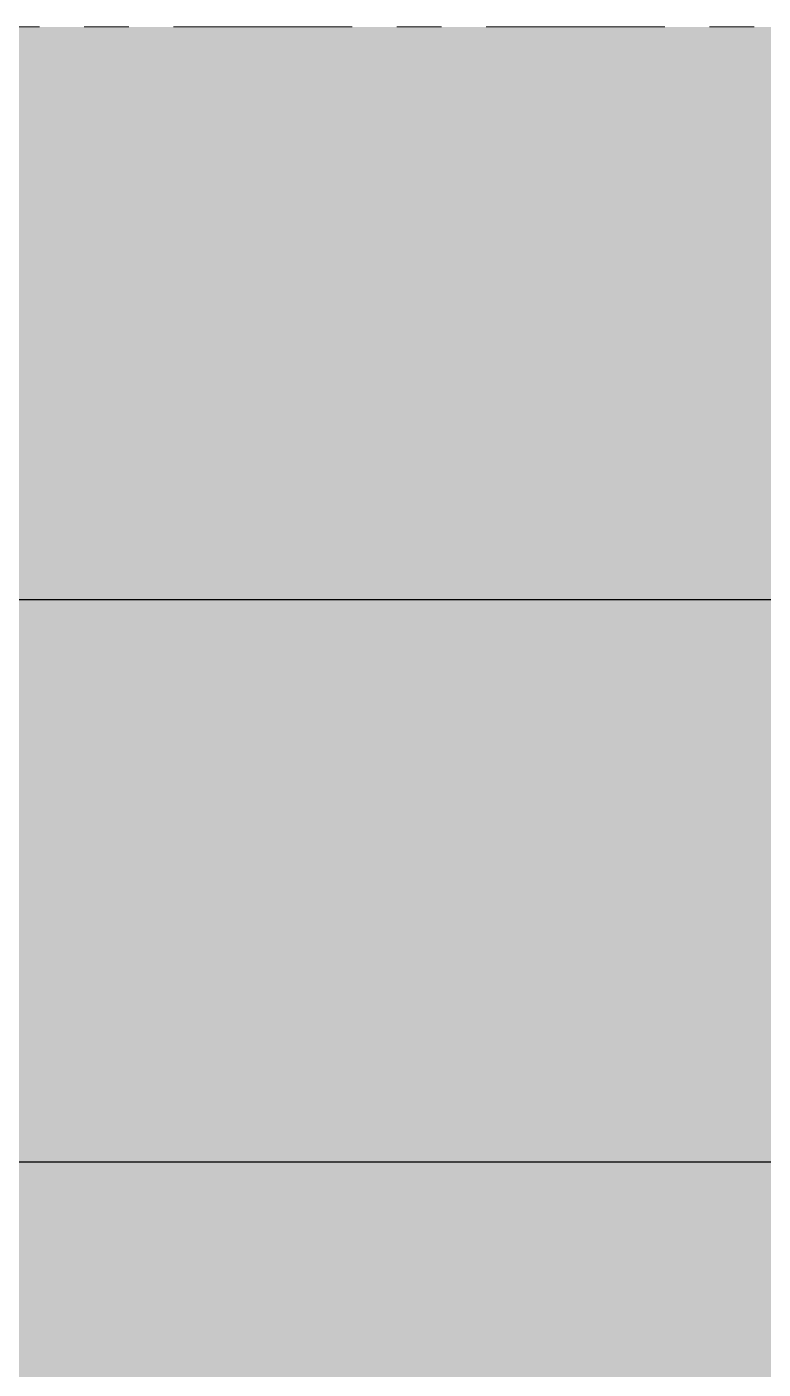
# Model space of a CAD drawing. Header units: inches. Extents: x 21035 to 27109, y -23277 to -20247.
# Drawn here: x 23036.288 to 23038.349, y -22799.059 to -22795.303 of the extents above; entities that cross this region are included whole.
import ezdxf

# ---------------------------------------------------------------- set-up
doc = ezdxf.new("R2010")
doc.units = ezdxf.units.IN
doc.header["$MEASUREMENT"] = 0
doc.linetypes.add('Grid Line 1_2_', pattern=[0.875, 0.5, -0.125, 0.125, -0.125])
for name, color, linetype, lineweight in [('A-WALL', 113, 'Continuous', 9), ('A-WALL-PATT', 111, 'Continuous', 25), ('S-BEAM', 12, 'Continuous', 9), ('S-GRID', 1, 'Continuous', 9)]:
    doc.layers.add(name, color=color, linetype=linetype, lineweight=lineweight)

# ---------------------------------------------------------------- blocks, each defined once
blk = doc.blocks.new('Dimension Lumber - 5_5 x 7_5 Glulam-V55-RCP - First Floor')
at = {"layer": 'S-BEAM'}
h = blk.add_hatch(color=256, dxfattribs=at)
h.paths.add_polyline_path([(22992.1402, -22858.7393), (22992.1402, -22798.4803), (22986.6402, -22798.4803), (22986.6402, -22858.7393)], flags=0)
h.paths.add_polyline_path([(22992.1402, -22796.9055), (22992.1402, -22795.3028), (22986.6402, -22795.3028), (22986.6402, -22796.9055)], flags=0)
blk.add_hatch(color=256, dxfattribs=at).paths.add_polyline_path([(22992.1402, -22798.4803), (22992.1402, -22796.9055), (22986.6402, -22796.9055), (22986.6402, -22798.4803)], flags=0)

msp = doc.modelspace()

# ---------------------------------------------------------------- hatches: boundary and pattern name
at = {"layer": 'A-WALL-PATT', "lineweight": 9, "transparency": 33554649}
msp.add_hatch(color=256, dxfattribs=at).paths.add_polyline_path([(23328.3625, -22798.4803), (23336.7652, -22798.4803), (23336.7652, -22796.9055), (22941.3277, -22796.9055), (22941.3277, -22798.4803), (23310.8161, -22798.4803)], flags=0)

# ---------------------------------------------------------------- linework, layer by layer
at = {"layer": 'A-WALL', "lineweight": 25}
for p, q in [((22941.3277, -22796.9055), (23336.7652, -22796.9055)), ((23336.7652, -22798.4803), (22941.3277, -22798.4803))]:
    msp.add_line(p, q, dxfattribs=at)
at = {"layer": 'S-GRID', "linetype": 'Grid Line 1_2_'}
msp.add_line((26557.3237, -22795.3028), (21678.6385, -22795.3028), dxfattribs=at)
msp.add_line((26557.3237, -22795.3028), (21678.6385, -22795.3028), dxfattribs=at)

# ---------------------------------------------------------------- block references
at = {"layer": 'S-BEAM'}
msp.add_blockref('Dimension Lumber - 5_5 x 7_5 Glulam-V55-RCP - First Floor', (48.25, 0), dxfattribs=at)

doc.saveas('drawing.dxf')
